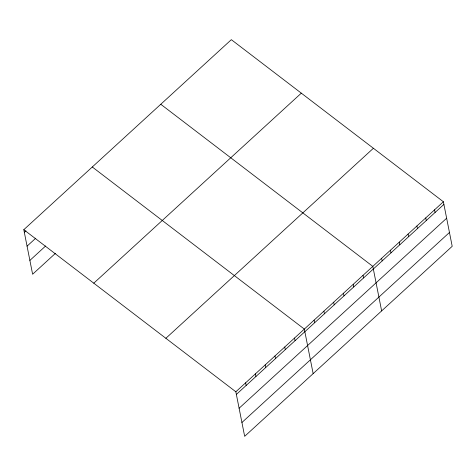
<?xml version="1.0" encoding="UTF-8"?>
<svg xmlns="http://www.w3.org/2000/svg" width="476" height="476" viewBox="0 0 476 476"><rect width="100%" height="100%" fill="white"/><g stroke="black" fill="none" stroke-linecap="round" stroke-linejoin="round"><path stroke-width="0.71" d="M23.8 229.694L231.336 39.669L443.382 201.759L452.2 246.306L244.664 436.331L235.84 391.784L23.8 229.694L32.618 274.241L55.448 253.339M24.324 232.33L25.954 230.836M27.061 246.163L35.76 238.196M29.881 260.414L45.642 245.979M93.772 283.184L301.314 93.159M165.868 338.293L373.404 148.268M235.84 391.784L443.382 201.759M236.364 394.42L443.9 204.394M239.101 408.247L446.643 218.222M241.927 422.498L449.463 232.472M160.775 104.28L372.815 266.37L381.639 310.911M92.284 166.987L304.331 329.077L313.148 373.618M434.558 209.833L435.082 212.469M425.74 217.913L426.264 220.549M416.916 225.987L417.44 228.623M408.099 234.061L408.622 236.697M399.281 242.141L399.798 244.777M390.457 250.215L390.98 252.851M381.639 258.289L382.157 260.925M363.033 275.324L363.557 277.96M353.252 284.285L353.769 286.921M343.464 293.24L343.987 295.876M333.682 302.2L334.206 304.836M323.9 311.161L324.418 313.797M314.112 320.116L314.636 322.752M294.549 338.031L295.066 340.667M284.761 346.992L285.285 349.628M274.979 355.953L275.503 358.589M265.191 364.908L265.715 367.543M255.41 373.868L255.933 376.504M245.628 382.823L246.146 385.459"/></g></svg>
